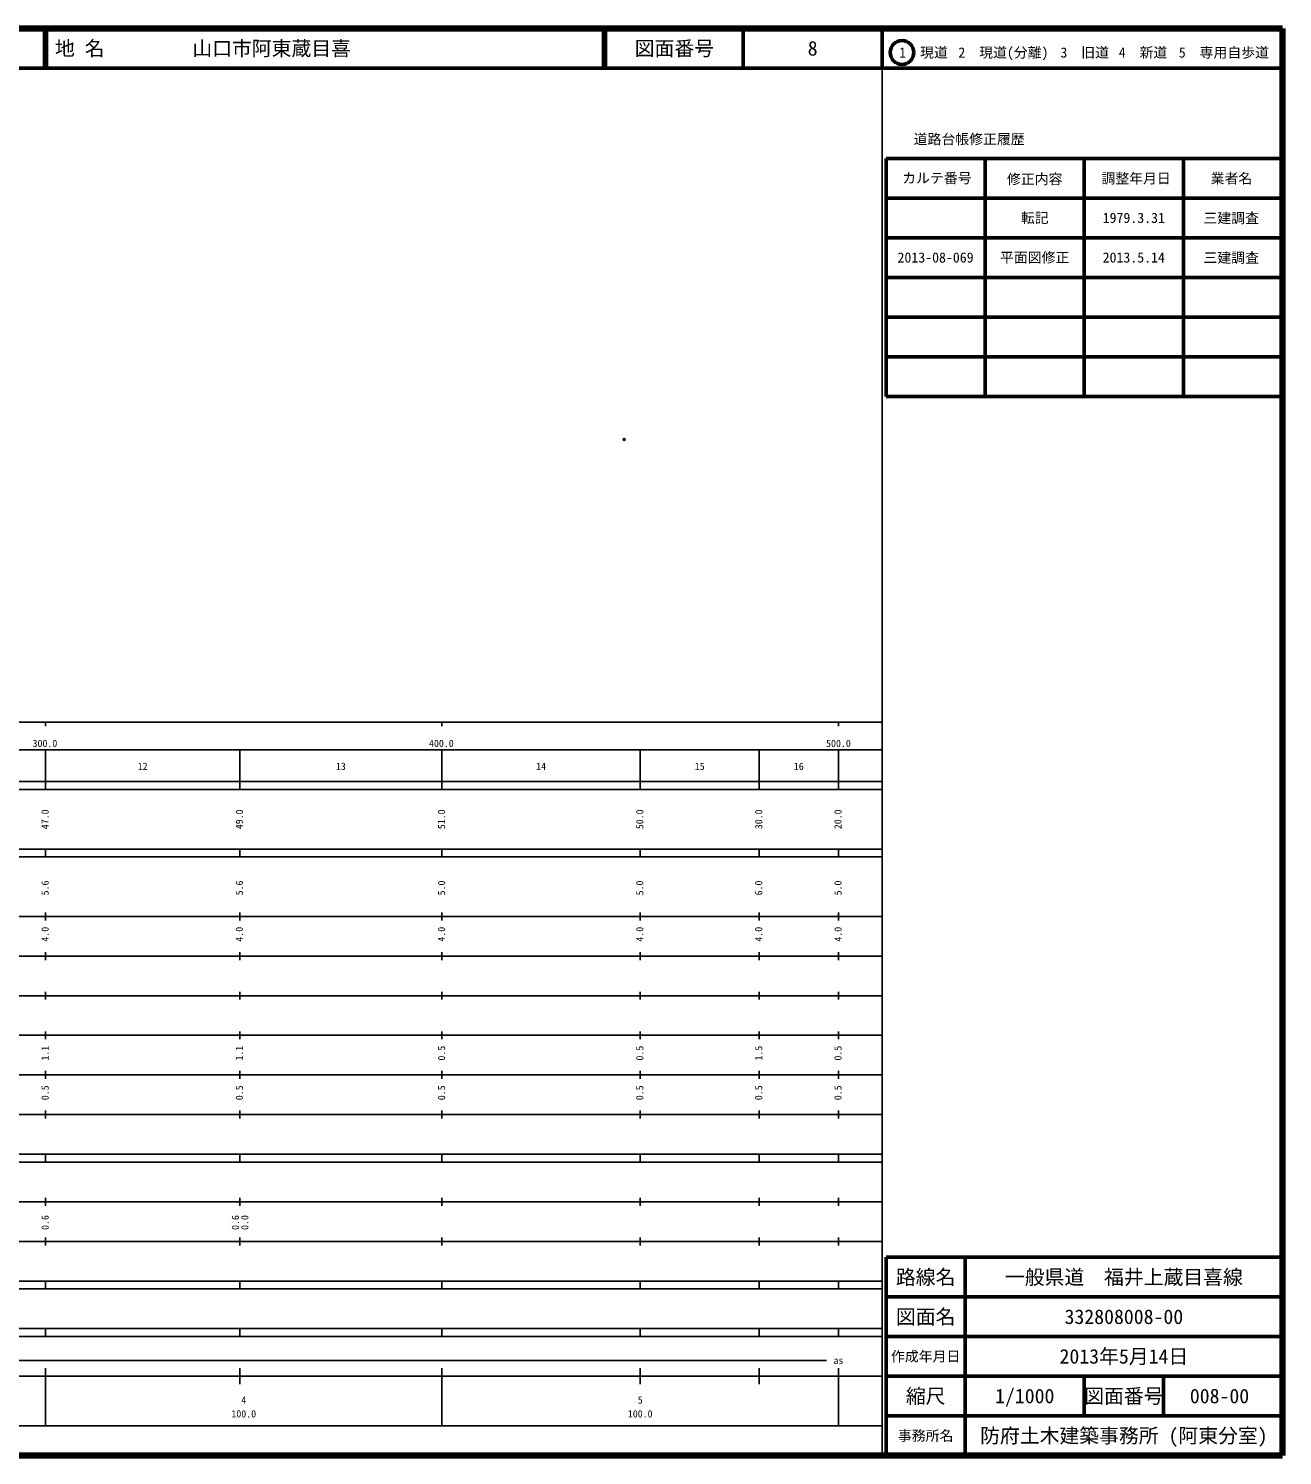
# Model space of a CAD drawing. Units: millimetres on the paper. Extents: x 40 to 680, y 20 to 380.
# Drawn here: x 363.7 to 680, y 20 to 380 of the extents above; entities that cross this region are included whole.
import ezdxf
from ezdxf.enums import TextEntityAlignment as Align

# ---------------------------------------------------------------- set-up
doc = ezdxf.new("R2010")
doc.units = ezdxf.units.MM
doc.header["$PDMODE"] = 32
doc.header["$PDSIZE"] = 0.5
doc.layers.add('M-OTRS', color=6, linetype='Continuous')
doc.layers.add('M-TTL-TXT', color=7, linetype='Continuous')
for name, color, linetype, lineweight in [('M-TTL', 2, 'Continuous', 140), ('M-TTL-BAND', 7, 'Continuous', 25), ('M-TTL-FRAM', 2, 'Continuous', 50), ('M-TTL-LINE', 7, 'Continuous', 50)]:
    doc.layers.add(name, color=color, linetype=linetype, lineweight=lineweight)
doc.styles.add('ＭＳ ゴシック', font='')
doc.styles.get('ＭＳ ゴシック').set_extended_font_data('MS Gothic')

msp = doc.modelspace()

# ---------------------------------------------------------------- linework, layer by layer
at = {"layer": 'M-OTRS'}
msp.add_point((513.964, 276.336), dxfattribs=at)
at = {"layer": 'M-TTL'}
for p, q in [((680, 380), (40, 380)), ((680, 20), (680, 380)), ((40, 20), (680, 20))]:
    msp.add_line(p, q, dxfattribs=at)
at = {"layer": 'M-TTL-BAND'}
for p, q in [((579, 20), (579, 370)), ((40, 205), (579, 205)), ((368, 205), (368, 204)), ((468, 205), (468, 204)), ((568, 205), (568, 204)), ((68, 198), (579, 198)), ((368, 188), (368, 198)), ((417, 188), (417, 198)), ((468, 188), (468, 198)), ((518, 188), (518, 198)), ((548, 188), (548, 198)), ((568, 188), (568, 198)), ((40, 190), (579, 190)), ((40, 188), (579, 188)), ((40, 173), (579, 173)), ((368, 171), (368, 173)), ((417, 171), (417, 173)), ((468, 171), (468, 173)), ((518, 171), (518, 173)), ((548, 171), (548, 173)), ((568, 171), (568, 173)), ((40, 171), (579, 171)), ((40, 156), (579, 156)), ((368, 155), (368, 157)), ((417, 155), (417, 157)), ((468, 155), (468, 157)), ((518, 155), (518, 157)), ((548, 155), (548, 157)), ((568, 155), (568, 157)), ((46, 146), (579, 146)), ((368, 145), (368, 147)), ((417, 145), (417, 147)), ((468, 145), (468, 147)), ((518, 145), (518, 147)), ((548, 145), (548, 147)), ((568, 145), (568, 147)), ((368, 135), (368, 137)), ((417, 135), (417, 137)), ((468, 135), (468, 137)), ((518, 135), (518, 137)), ((548, 135), (548, 137)), ((568, 135), (568, 137)), ((52, 136), (579, 136)), ((46, 126), (579, 126)), ((368, 125), (368, 127)), ((417, 125), (417, 127)), ((468, 125), (468, 127)), ((518, 125), (518, 127)), ((548, 125), (548, 127)), ((568, 125), (568, 127)), ((52, 116), (579, 116)), ((368, 115), (368, 117)), ((417, 115), (417, 117)), ((468, 115), (468, 117)), ((518, 115), (518, 117)), ((548, 115), (548, 117)), ((568, 115), (568, 117)), ((46, 106), (579, 106)), ((368, 105), (368, 107)), ((417, 105), (417, 107)), ((468, 105), (468, 107)), ((518, 105), (518, 107)), ((548, 105), (548, 107)), ((568, 105), (568, 107)), ((40, 96), (579, 96)), ((40, 94), (579, 94)), ((368, 94), (368, 96)), ((417, 94), (417, 96)), ((468, 94), (468, 96)), ((518, 94), (518, 96)), ((548, 94), (548, 96)), ((568, 94), (568, 96)), ((49, 84), (579, 84)), ((368, 83), (368, 85)), ((417, 83), (417, 85)), ((468, 83), (468, 85)), ((518, 83), (518, 85)), ((548, 83), (548, 85)), ((568, 83), (568, 85)), ((40, 74), (579, 74)), ((368, 73), (368, 75)), ((417, 73), (417, 75)), ((468, 73), (468, 75)), ((518, 73), (518, 75)), ((548, 73), (548, 75)), ((568, 73), (568, 75)), ((40, 64), (579, 64)), ((40, 62), (579, 62)), ((368, 62), (368, 64)), ((417, 62), (417, 64)), ((468, 62), (468, 64)), ((518, 62), (518, 64)), ((548, 62), (548, 64)), ((568, 62), (568, 64)), ((40, 52), (579, 52)), ((368, 50), (368, 52)), ((417, 50), (417, 52)), ((468, 50), (468, 52)), ((518, 50), (518, 52)), ((548, 50), (548, 52)), ((568, 50), (568, 52)), ((40, 50), (579, 50)), ((71, 44), (565, 44)), ((40, 40), (579, 40)), ((368, 27.5), (368, 42)), ((417, 38), (417, 42)), ((468, 27.5), (468, 42)), ((518, 38), (518, 42)), ((548, 38), (548, 42)), ((568, 27.5), (568, 42)), ((68, 27.5), (579, 27.5))]:
    msp.add_line(p, q, dxfattribs=at)
at = {"layer": 'M-TTL-FRAM'}
for p, q in [((580, 347.197), (580, 287.197)), ((580, 347.197), (680, 347.197)), ((580, 287.197), (680, 287.197)), ((680, 70), (580, 70)), ((580, 70), (580, 20))]:
    msp.add_line(p, q, dxfattribs=at)
at = {"layer": 'M-TTL-LINE'}
for p, q in [((367.75, 380), (367.75, 370)), ((368.25, 380), (368.25, 370)), ((508.747, 380), (508.747, 370)), ((509.247, 380), (509.247, 370)), ((543.997, 380), (543.997, 370)), ((579, 380), (579, 370)), ((40, 370), (680, 370)), ((605, 347.197), (605, 287.197)), ((630, 347.197), (630, 287.197)), ((655, 347.197), (655, 287.197)), ((580, 337.197), (680, 337.197)), ((580, 327.197), (680, 327.197)), ((580, 317.197), (680, 317.197)), ((580, 307.197), (680, 307.197)), ((580, 297.197), (680, 297.197)), ((600, 70), (600, 20)), ((680, 60), (580, 60)), ((680, 50), (580, 50)), ((680, 40), (580, 40)), ((630, 40), (630, 30)), ((650, 40), (650, 30)), ((680, 30), (580, 30))]:
    msp.add_line(p, q, dxfattribs=at)
msp.add_circle((584.031, 373.958), 3, dxfattribs=at)

# ---------------------------------------------------------------- texts
at = {"layer": 'M-TTL-BAND', "style": 'ＭＳ ゴシック'}
for s, p in [('300.0', (367.844, 198.195)), ('400.0', (467.844, 198.195)), ('500.0', (568, 198.195)), ('12', (392.5, 192.405)), ('13', (442.5, 192.405)), ('14', (493, 192.405)), ('15', (533, 192.405)), ('16', (558, 192.405)), ('as', (568, 42.5)), ('4', (418, 32.523)), ('5', (518, 32.523)), ('100.0', (418, 29.033)), ('100.0', (518, 29.033))]:
    msp.add_text(s, height=1.833, dxfattribs=at).set_placement(p, align=Align.BOTTOM_CENTER)
for s, p in [('47.0', (369.34, 180.5)), ('49.0', (418.34, 180.5)), ('51.0', (469.34, 180.5)), ('50.0', (519.34, 180.5)), ('30.0', (549.34, 180.5)), ('20.0', (569.34, 180.5)), ('5.6', (369.34, 163.174)), ('5.6', (418.34, 163.174)), ('5.0', (469.34, 163.174)), ('5.0', (519.34, 163.174)), ('6.0', (549.34, 163.174)), ('5.0', (569.34, 163.174)), ('4.0', (369.34, 151.5)), ('4.0', (418.34, 151.5)), ('4.0', (469.34, 151.5)), ('4.0', (519.34, 151.5)), ('4.0', (549.34, 151.5)), ('4.0', (569.34, 151.5)), ('1.1', (369.34, 121.5)), ('1.1', (418.34, 121.5)), ('0.5', (469.34, 121.5)), ('0.5', (519.34, 121.5)), ('1.5', (549.34, 121.5)), ('0.5', (569.34, 121.5)), ('0.5', (369.34, 111.5)), ('0.5', (418.34, 111.5)), ('0.5', (469.34, 111.5)), ('0.5', (519.34, 111.5)), ('0.5', (549.34, 111.5)), ('0.5', (569.34, 111.5)), ('0.6', (369.34, 78.764)), ('0.6', (417.34, 78.764)), ('0.0', (419.71, 78.764))]:
    msp.add_text(s, height=1.833, rotation=90, dxfattribs=at).set_placement(p, align=Align.BOTTOM_CENTER)
at = {"layer": 'M-TTL-TXT', "style": 'ＭＳ ゴシック'}
for s, p in [('地 名', (370.38, 375)), ('山口市阿東蔵目喜', (405.024, 375))]:
    msp.add_text(s, height=3.666, dxfattribs=at).set_placement(p, align=Align.MIDDLE_LEFT)
for s, height, p in [('図面番号', 3.666, (526.622, 375)), ('8', 3.666, (561.497, 375)), ('1\u3000現道', 2.566, (589.448, 373.958)), ('2\u3000現道(分離)', 2.566, (609.619, 373.958)), ('3\u3000旧道', 2.566, (630.121, 373.958)), ('4\u3000新道', 2.566, (644.824, 373.958)), ('5\u3000専用自歩道', 2.566, (665.228, 373.958)), ('道路台帳修正履歴', 2.566, (600.968, 352.113)), ('カルテ番号', 2.566, (592.839, 342.277)), ('修正内容', 2.566, (617.509, 342.023)), ('調整年月日', 2.566, (643.089, 342.197)), ('業者名', 2.566, (667.134, 342.197)), ('転記', 2.566, (617.5, 332.245)), ('1979.3.31', 2.566, (642.5, 332.245)), ('三建調査', 2.566, (667.077, 332.189)), ('2013-08-069', 2.566, (592.5, 322.245)), ('平面図修正', 2.566, (617.5, 322.245)), ('2013.5.14', 2.566, (642.5, 322.245)), ('三建調査', 2.566, (667.077, 322.189)), ('路線名', 3.666, (590, 65)), ('路線名', 3.666, (590, 65)), ('一般県道\u3000福井上蔵目喜線', 3.666, (640, 65)), ('図面名', 3.666, (590, 55)), ('図面名', 3.666, (590, 55)), ('332808008-00', 3.666, (640, 55)), ('2013年5月14日', 3.666, (640, 45)), ('作成年月日', 2.566, (590, 45)), ('作成年月日', 2.566, (590, 45)), ('縮尺', 3.666, (590, 35)), ('縮尺', 3.666, (590, 35)), ('1/1000', 3.666, (615, 35)), ('図面番号', 3.666, (640, 35)), ('図面番号', 3.666, (640, 35)), ('008-00', 3.666, (664.125, 35)), ('事務所名', 2.566, (590, 25)), ('事務所名', 2.566, (590, 25)), ('防府土木建築事務所 (阿東分室)', 3.666, (640, 25))]:
    msp.add_text(s, height=height, dxfattribs=at).set_placement(p, align=Align.MIDDLE_CENTER)

doc.saveas('drawing.dxf')
